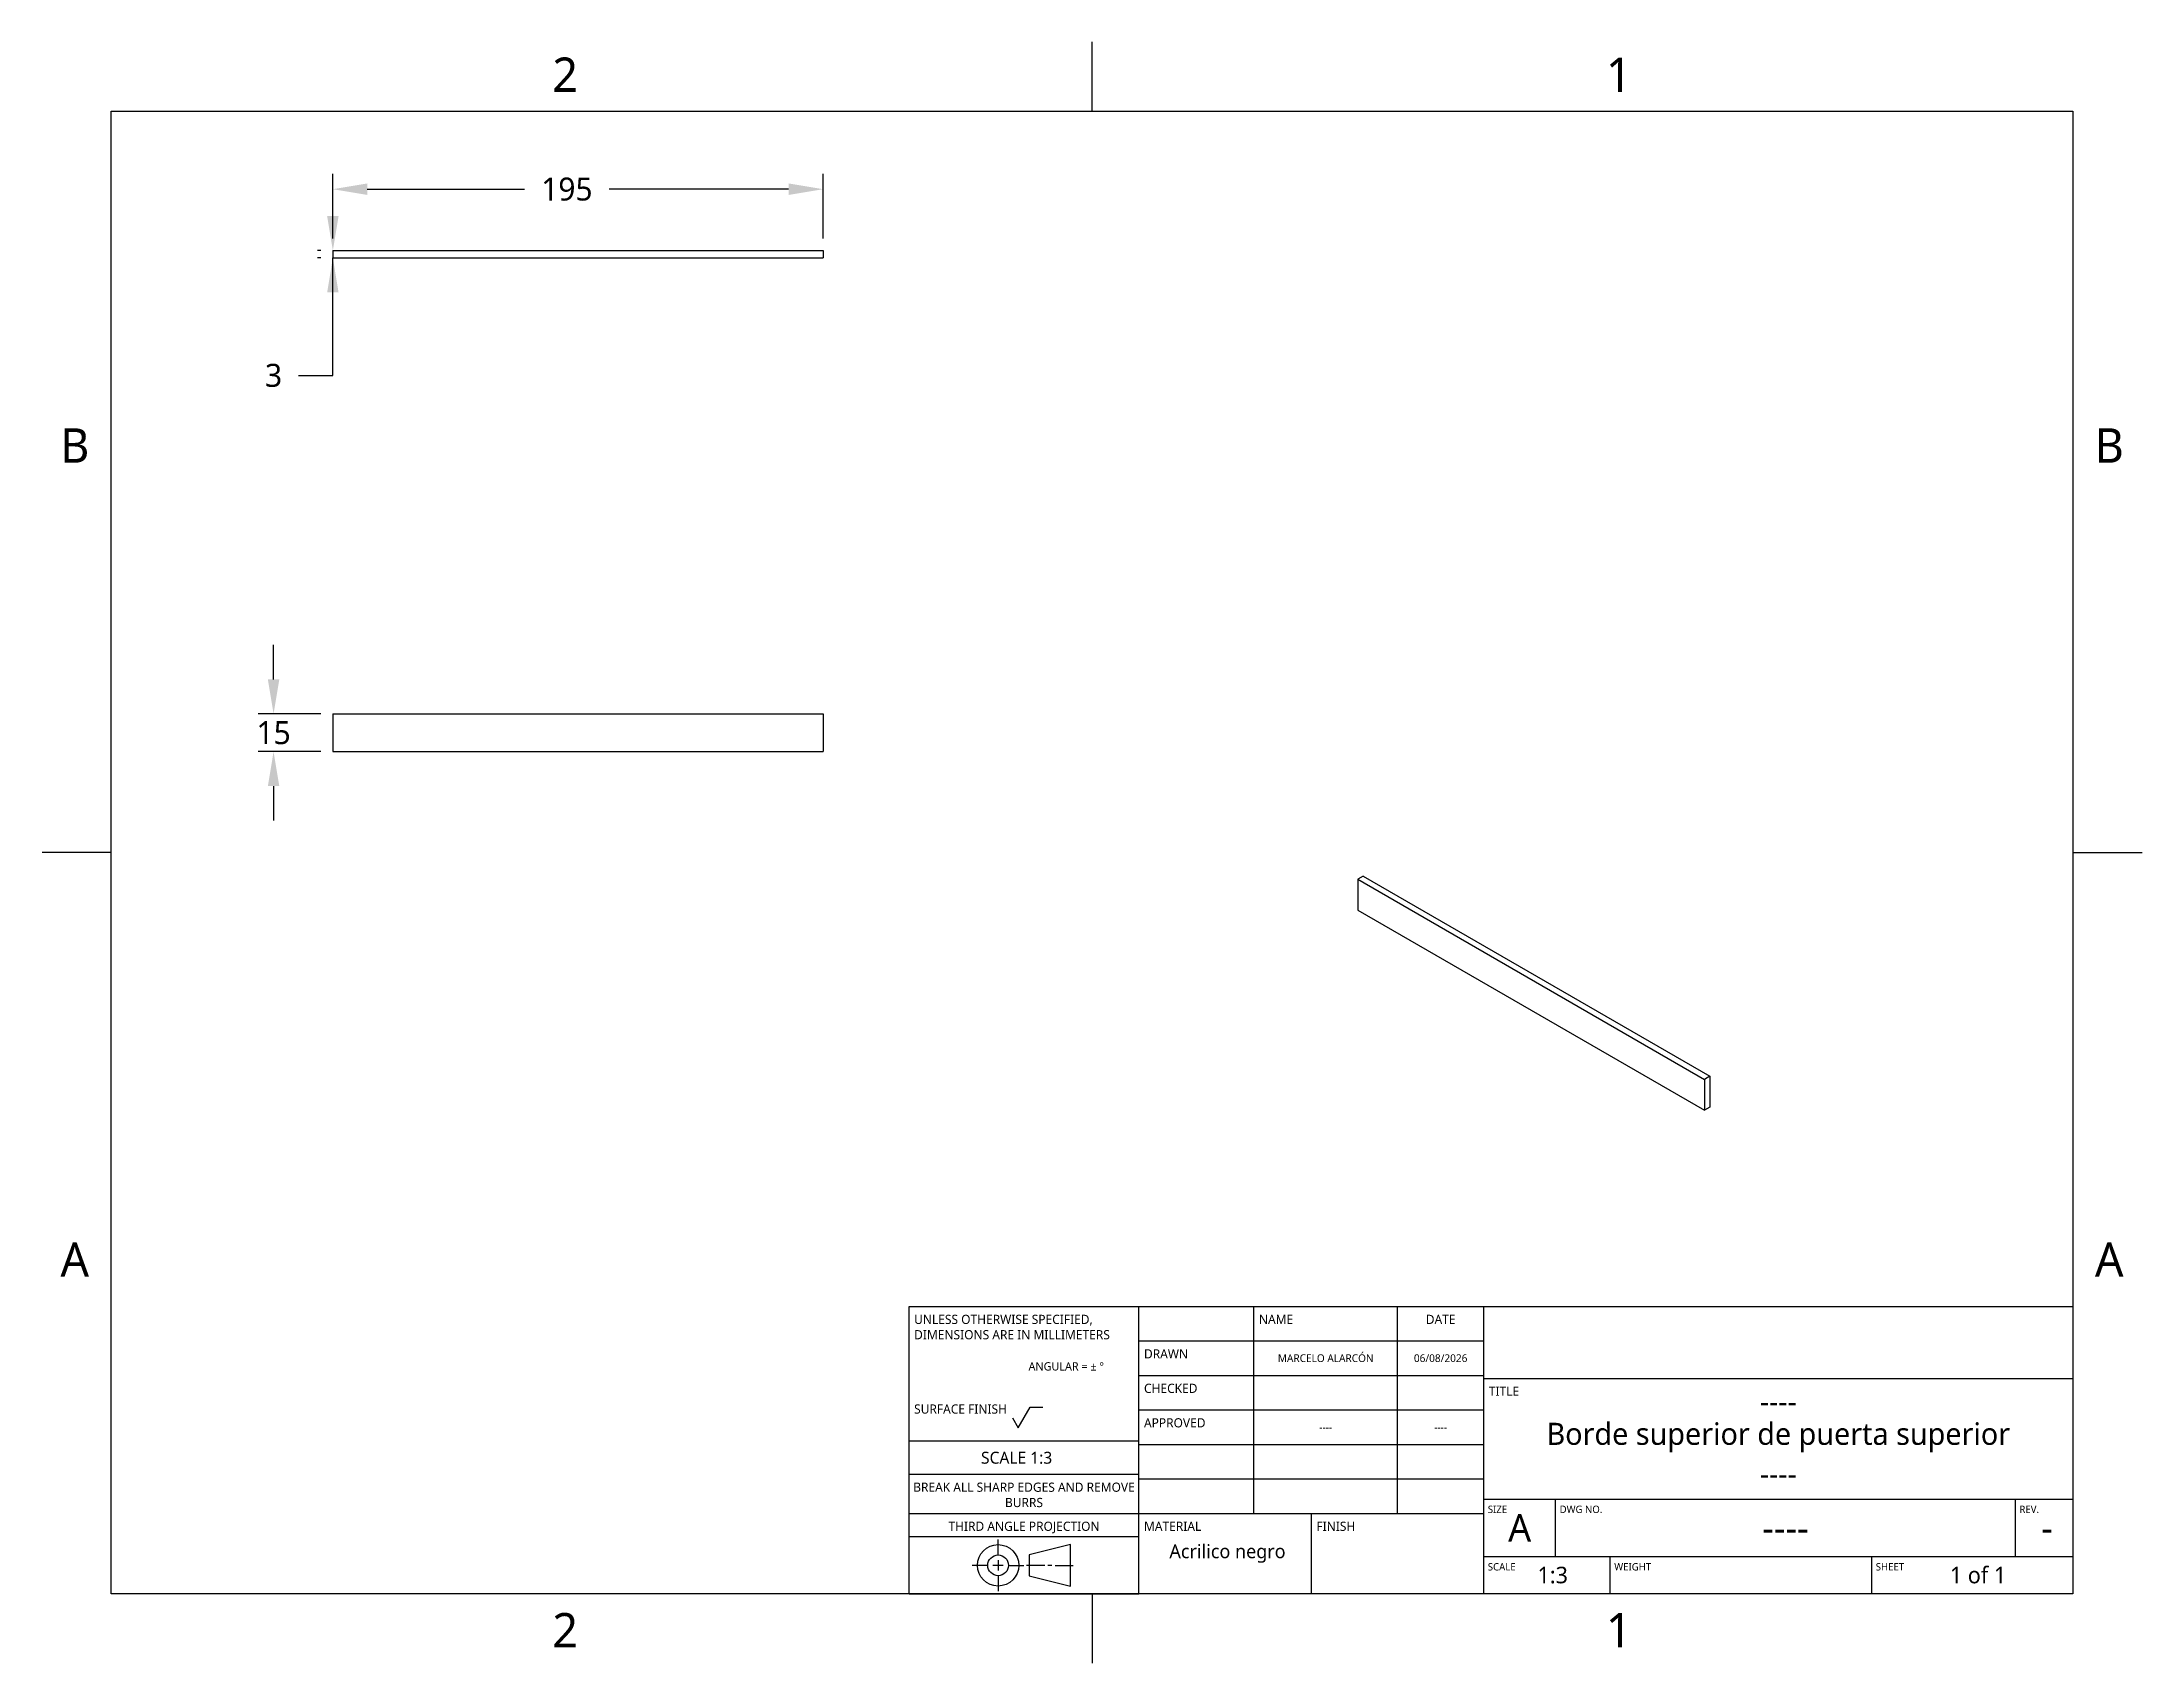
# Model space of a CAD drawing. Extents: x 1 to 279, y 0 to 215.
import ezdxf

# ---------------------------------------------------------------- set-up
doc = ezdxf.new("R2010")
doc.units = 0
doc.header["$LTSCALE"] = 0.5
doc.header["$MEASUREMENT"] = 0
doc.header["$PDMODE"] = 33
doc.header["$PDSIZE"] = 1
doc.layers.get('DEFPOINTS').update_dxf_attribs({"linetype": 'CONTINUOUS'})
for name, color, linetype in [('ANNOTATION_TEXT', 7, 'CONTINUOUS'), ('BORDER_FRAME', 7, 'CONTINUOUS'), ('BORDER_ZONES', 7, 'CONTINUOUS'), ('TITLE_BLOCK', 7, 'CONTINUOUS'), ('VISIBLE', 7, 'CONTINUOUS')]:
    doc.layers.add(name, color=color, linetype=linetype)
doc.styles.add('ONSHAPE-STANDARD', font='NotoSans-Regular.ttf')
doc.styles.add('ONSHAPE-STANDARD-DIMENSION', font='')
doc.styles.add('ONSHAPE-STANDARD-FIELDS', font='')
doc.styles.get('ONSHAPE-STANDARD-DIMENSION').set_extended_font_data('Noto Sans')
doc.styles.get('ONSHAPE-STANDARD-FIELDS').set_extended_font_data('Noto Sans')
doc.dimstyles.new('ONSHAPE-STANDARD$0', dxfattribs={"dimscale": 25.4, "dimtxt": 0.12, "dimasz": 0.18, "dimexe": 0.08, "dimexo": 0.0625, "dimgap": 0.09, "dimtad": 0, "dimtih": 1, "dimtoh": 1, "dimlfac": 25.4, "dimzin": 11, "dimtxsty": 'ONSHAPE-STANDARD-DIMENSION', "dimcen": 0.09, "dimclrd": 7, "dimclre": 7, "dimclrt": 7, "dimadec": 1, "dimazin": 3, "dimtfac": 1, "dimtofl": 0, "dimtmove": 0, "dimatfit": 3, "dimtolj": 1, "dimtzin": 11})

# ---------------------------------------------------------------- blocks, each defined once
blk = doc.blocks.new('*D1')
at = {"layer": 'ANNOTATION_TEXT', "color": 7}
for p, q in [((39.53, 189.37), (39.53, 197.93)), ((104.53, 189.37), (104.53, 197.93)), ((44.1, 195.9), (64.93, 195.9)), ((99.96, 195.9), (76.18, 195.9))]:
    blk.add_line(p, q, dxfattribs=at)
for points in [[(44.1, 196.66), (44.1, 195.14), (39.53, 195.9)], [(99.96, 195.14), (99.96, 196.66), (104.53, 195.9)]]:
    blk.add_solid(points, dxfattribs=at)
at = {"layer": 'DEFPOINTS', "color": 0}
for p in [(104.53, 195.9), (104.53, 195.9), (39.53, 187.78), (104.53, 187.78)]:
    blk.add_point(p, dxfattribs=at)
at = {"layer": 'ANNOTATION_TEXT', "color": 7, "insert": (70.56, 195.9), "char_height": 3.048, "attachment_point": 5, "style": 'ONSHAPE-STANDARD-DIMENSION'}
blk.add_mtext('\\A1;195', dxfattribs=at)
blk = doc.blocks.new('*D2')
at = {"layer": 'ANNOTATION_TEXT', "color": 7}
for p, q in [((39.53, 192.35), (39.53, 196.92)), ((37.94, 187.78), (37.5, 187.78)), ((37.94, 186.78), (37.5, 186.78)), ((39.53, 171.2), (39.53, 186.78)), ((34.96, 171.2), (39.53, 171.2))]:
    blk.add_line(p, q, dxfattribs=at)
for points in [[(38.77, 192.35), (40.29, 192.35), (39.53, 187.78)], [(40.29, 182.21), (38.77, 182.21), (39.53, 186.78)]]:
    blk.add_solid(points, dxfattribs=at)
at = {"layer": 'DEFPOINTS', "color": 0}
for p in [(39.53, 187.78), (39.53, 186.78), (39.53, 186.78), (39.53, 186.78)]:
    blk.add_point(p, dxfattribs=at)
at = {"layer": 'ANNOTATION_TEXT', "color": 7, "insert": (31.67, 171.2), "char_height": 3.048, "attachment_point": 5, "style": 'ONSHAPE-STANDARD-DIMENSION'}
blk.add_mtext('\\A1;3', dxfattribs=at)
blk = doc.blocks.new('*D3')
at = {"layer": 'ANNOTATION_TEXT', "color": 7}
for p, q in [((31.67, 130.9), (31.67, 135.47)), ((37.94, 126.32), (29.64, 126.32)), ((37.94, 121.32), (29.64, 121.32)), ((31.67, 116.75), (31.67, 112.18))]:
    blk.add_line(p, q, dxfattribs=at)
for points in [[(30.91, 130.9), (32.43, 130.9), (31.67, 126.32)], [(32.43, 116.75), (30.91, 116.75), (31.67, 121.32)]]:
    blk.add_solid(points, dxfattribs=at)
at = {"layer": 'DEFPOINTS', "color": 0}
for p in [(39.53, 126.32), (31.67, 121.32), (31.67, 121.32), (39.53, 121.32)]:
    blk.add_point(p, dxfattribs=at)
at = {"layer": 'ANNOTATION_TEXT', "color": 7, "insert": (31.67, 123.82), "char_height": 3.048, "attachment_point": 5, "style": 'ONSHAPE-STANDARD-DIMENSION'}
blk.add_mtext('\\A1;15', dxfattribs=at)

msp = doc.modelspace()

# ---------------------------------------------------------------- linework, layer by layer
at = {"layer": 'BORDER_FRAME'}
for p, q in [((10.1346, 9.652), (10.1346, 206.248)), ((10.1346, 206.248), (270.2306, 206.248)), ((270.2306, 206.248), (270.2306, 9.652)), ((270.2306, 9.652), (10.1346, 9.652))]:
    msp.add_line(p, q, dxfattribs=at)
at = {"layer": 'BORDER_ZONES'}
for p, q in [((140.1826, 206.248), (140.1826, 215.4174)), ((10.1346, 107.95), (0.9652, 107.95)), ((270.2306, 107.95), (279.4, 107.95)), ((140.1826, 9.652), (140.1826, 0.4826))]:
    msp.add_line(p, q, dxfattribs=at)
at = {"layer": 'TITLE_BLOCK'}
for p, q in [((115.9256, 9.652), (115.9256, 47.752)), ((115.9256, 47.752), (146.4056, 47.752)), ((146.4056, 9.652), (146.4056, 47.752)), ((146.4056, 47.752), (192.1256, 47.752)), ((161.6456, 20.32), (161.6456, 47.752)), ((180.6956, 20.32), (180.6956, 47.752)), ((192.1256, 9.652), (192.1256, 47.752)), ((192.1256, 47.752), (270.2306, 47.752)), ((146.4056, 43.18), (192.1256, 43.18)), ((146.4056, 38.608), (192.1256, 38.608)), ((192.1256, 38.227), (270.2306, 38.227)), ((130.4036, 31.6494), (132.0038, 34.421)), ((132.0038, 34.421), (133.6802, 34.421)), ((146.4056, 34.036), (192.1256, 34.036)), ((129.6416, 32.9692), (130.4036, 31.6494)), ((115.9256, 29.9212), (146.4056, 29.9212)), ((146.4056, 29.464), (192.1256, 29.464)), ((115.9256, 25.5016), (146.4056, 25.5016)), ((146.4056, 24.892), (192.1256, 24.892)), ((115.9256, 20.32), (146.4056, 20.32)), ((146.4056, 20.32), (192.1256, 20.32)), ((169.2656, 9.652), (169.2656, 20.32)), ((192.1256, 22.225), (270.2306, 22.225)), ((201.6506, 14.605), (201.6506, 22.225)), ((262.6106, 14.605), (262.6106, 22.225)), ((115.9256, 17.272), (146.4056, 17.272)), ((127.7366, 14.8031), (127.7366, 16.8605)), ((127.7366, 14.1173), (127.7366, 12.7457)), ((137.3378, 16.1747), (131.8514, 14.8031)), ((131.8514, 14.8031), (131.8514, 12.0599)), ((137.3378, 10.6883), (137.3378, 16.1747)), ((192.1256, 14.605), (270.2306, 14.605)), ((208.8896, 9.652), (208.8896, 14.605)), ((243.5606, 9.652), (243.5606, 14.605)), ((126.365, 13.4315), (124.3076, 13.4315)), ((128.4224, 13.4315), (127.0508, 13.4315)), ((127.7366, 12.0599), (127.7366, 10.0025)), ((129.1082, 13.4315), (131.1656, 13.4315)), ((133.9088, 13.4315), (131.5085, 13.4315)), ((131.8514, 12.0599), (137.3378, 10.6883)), ((134.8689, 13.4315), (134.3203, 13.4315)), ((135.2804, 13.4315), (137.6807, 13.4315)), ((115.9256, 9.652), (146.4056, 9.652))]:
    msp.add_line(p, q, dxfattribs=at)
for radius in [2.7432, 1.3716]:
    msp.add_circle((127.7366, 13.4315), radius, dxfattribs=at)
at = {"layer": 'VISIBLE'}
for p, q in [((39.5299, 187.7778), (39.5299, 186.7778)), ((39.5299, 187.7778), (104.5299, 187.7778)), ((39.5299, 186.7778), (104.5299, 186.7778)), ((104.5299, 187.7778), (104.5299, 186.7778)), ((39.5299, 126.3247), (104.5299, 126.3247)), ((39.5299, 126.3247), (39.5299, 121.3247)), ((104.5299, 126.3247), (104.5299, 121.3247)), ((39.5299, 121.3247), (104.5299, 121.3247)), ((176.1195, 104.8139), (175.4124, 104.4057)), ((175.4124, 104.4057), (221.3743, 77.8696)), ((175.4124, 104.4057), (175.4124, 100.3232)), ((176.1195, 104.8139), (222.0814, 78.2778)), ((175.4124, 100.3232), (221.3743, 73.7871)), ((222.0814, 78.2778), (221.3743, 77.8696)), ((222.0814, 78.2778), (222.0814, 74.1953)), ((221.3743, 77.8696), (221.3743, 73.7871)), ((222.0814, 74.1953), (221.3743, 73.7871))]:
    msp.add_line(p, q, dxfattribs=at)

# ---------------------------------------------------------------- texts
at = {"layer": 'BORDER_ZONES', "char_height": 4.572, "attachment_point": 5, "style": 'ONSHAPE-STANDARD'}
for s, insert in [('2', (70.3326, 211.074)), ('1', (210.0326, 211.074)), ('B', (5.3086, 161.925)), ('B', (275.0566, 161.925)), ('A', (5.3086, 53.975)), ('A', (275.0566, 53.975)), ('2', (70.3326, 4.826)), ('1', (210.0326, 4.826))]:
    msp.add_mtext(s, dxfattribs=dict(at, insert=insert))
at = {"layer": 'TITLE_BLOCK'}
for s, insert, char_height, width, attachment_point, style in [('UNLESS OTHERWISE SPECIFIED, DIMENSIONS ARE IN MILLIMETERS', (116.5962, 46.6547), 1.2192, 29.8704, 1, 'ONSHAPE-STANDARD'), ('NAME', (162.3162, 46.6547), 1.2192, 18.669, 1, 'ONSHAPE-STANDARD'), ('DATE', (186.4106, 46.6547), 1.2192, 11.2014, 2, 'ONSHAPE-STANDARD'), ('DRAWN', (147.0762, 42.0827), 1.2192, 14.9352, 1, 'ONSHAPE-STANDARD'), ('^JANGULAR = ± °^J', (131.7691, 42.1924), 1.09728, 14.9352, 1, 'ONSHAPE-STANDARD'), ('MARCELO ALARCÓN', (171.1706, 40.894), 1.024128, 19.05, 5, 'ONSHAPE-STANDARD-FIELDS'), ('06/08/2026', (186.4106, 40.894), 1.02413, 11.43, 5, 'ONSHAPE-STANDARD-FIELDS'), ('CHECKED', (147.0762, 37.5107), 1.2192, 14.9352, 1, 'ONSHAPE-STANDARD'), ('TITLE', (192.7962, 37.1297), 1.2192, 9.3345, 1, 'ONSHAPE-STANDARD'), ('SURFACE FINISH', (116.5962, 34.7675), 1.2192, 14.9352, 1, 'ONSHAPE-STANDARD'), ('----', (231.1781, 35.179), 2.92608, 70.485, 5, 'ONSHAPE-STANDARD-FIELDS'), ('APPROVED', (147.0762, 32.9387), 1.2192, 14.9352, 1, 'ONSHAPE-STANDARD'), ('----', (171.1706, 31.75), 1.02413, 19.05, 5, 'ONSHAPE-STANDARD-FIELDS'), ('----', (186.4106, 31.75), 1.02413, 11.43, 5, 'ONSHAPE-STANDARD-FIELDS'), ('Borde superior de puerta superior', (231.1781, 30.3784), 2.92608, 70.485, 5, 'ONSHAPE-STANDARD-FIELDS'), ('{\\fNoto Sans|b0|i0|c0|p0;\\W8.60722;  }SCALE 1:3', (116.2304, 28.4947), 1.58496, 29.8704, 1, 'ONSHAPE-STANDARD'), ('----', (231.1781, 25.5778), 2.92608, 70.485, 5, 'ONSHAPE-STANDARD-FIELDS'), ('BREAK ALL SHARP EDGES AND REMOVE BURRS', (131.1656, 24.4043), 1.2192, 29.8704, 2, 'ONSHAPE-STANDARD'), ('SIZE', (192.662, 21.3472), 0.97536, 9.3345, 1, 'ONSHAPE-STANDARD'), ('A', (196.8881, 18.415), 3.6576, 9.525, 5, 'ONSHAPE-STANDARD-FIELDS'), ('DWG NO.', (202.187, 21.3472), 0.97536, 59.7408, 1, 'ONSHAPE-STANDARD'), ('REV.', (263.147, 21.3472), 0.97536, 7.4676, 1, 'ONSHAPE-STANDARD'), ('THIRD ANGLE PROJECTION', (131.1656, 19.2227), 1.2192, 29.8704, 2, 'ONSHAPE-STANDARD'), ('MATERIAL', (147.0762, 19.2227), 1.2192, 22.4028, 1, 'ONSHAPE-STANDARD'), ('FINISH', (169.9362, 19.2227), 1.2192, 22.4028, 1, 'ONSHAPE-STANDARD'), ('----', (232.1306, 18.415), 3.6576, 60.96, 5, 'ONSHAPE-STANDARD-FIELDS'), ('-', (266.8016, 18.415), 3.6576, 6.858, 5, 'ONSHAPE-STANDARD-FIELDS'), (' Acrilico negro', (157.8356, 14.986), 1.8288, 22.86, 5, 'ONSHAPE-STANDARD-FIELDS'), ('SCALE', (192.662, 13.7272), 0.97536, 16.42872, 1, 'ONSHAPE-STANDARD'), ('1:3', (201.2696, 12.1285), 2.19456, 15.24, 5, 'ONSHAPE-STANDARD-FIELDS'), ('WEIGHT', (209.426, 13.7272), 0.97536, 33.97758, 1, 'ONSHAPE-STANDARD'), ('SHEET', (244.097, 13.7272), 0.97536, 26.1366, 1, 'ONSHAPE-STANDARD'), ('1 of 1', (257.6576, 12.1285), 2.19456, 25.146, 5, 'ONSHAPE-STANDARD-FIELDS')]:
    msp.add_mtext(s, dxfattribs=dict(at, insert=insert, char_height=char_height, width=width, attachment_point=attachment_point, style=style))

# ---------------------------------------------------------------- dimensions: what is measured, and where the dimension line sits
at = {"layer": 'ANNOTATION_TEXT'}
for base, p1, p2, angle, picture, middle in [((104.5299, 195.8995), (39.5299, 187.7778), (104.5299, 187.7778), 0, '*D1', (70.5577, 195.8995)), ((39.5271, 186.7778), (39.5299, 187.7778), (39.5299, 186.7778), 270, '*D2', (31.6693, 171.197)), ((31.6693, 121.3247), (39.5299, 126.3247, 0.5), (39.5299, 121.3247, 0.5), 270, '*D3', (31.6693, 123.8247))]:
    dim = msp.add_linear_dim(base=base, p1=p1, p2=p2, angle=angle, dimstyle='ONSHAPE-STANDARD$0', override={"dimscale": 25.4, "dimlfac": 3, "dimpost": ''}, dxfattribs=at)
    dim.commit()
    dim.dimension.update_dxf_attribs({"geometry": picture, "text_midpoint": middle, "dimtype": 161})

doc.saveas('drawing.dxf')
